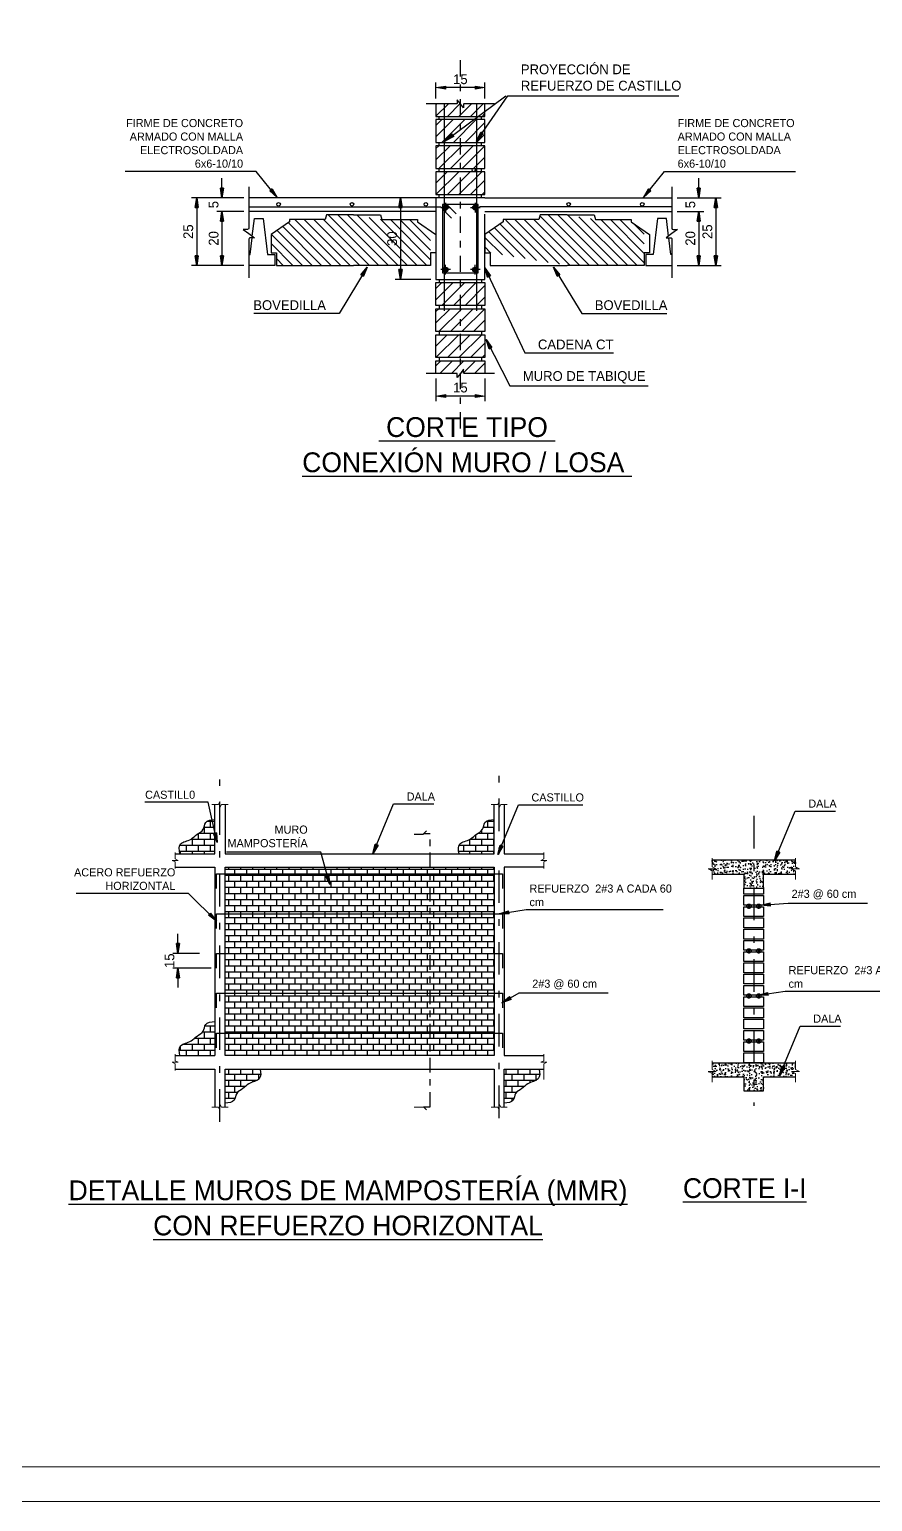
# Model space of a CAD drawing. Header units: millimetres. Extents: x -25 to 297, y -2 to 43.
# Drawn here: x 257.06 to 269.99, y -2.04 to 20.54 of the extents above; entities that cross this region are included whole.
import ezdxf
from ezdxf.enums import TextEntityAlignment as Align

# ---------------------------------------------------------------- set-up
doc = ezdxf.new("R2010")
doc.units = ezdxf.units.MM
for name, pattern in [('CENTER', [50.8, 31.75, -6.35, 6.35, -6.35]), ('DASHDOT', [1, 0.5, -0.25, 0, -0.25]), ('HIDDEN', [9.525, 6.35, -3.175]), ('TRABE', [1.125, 0.75, -0.125, 0.125, -0.125])]:
    doc.linetypes.add(name, pattern=pattern)
for name, color, linetype in [('1', 2, 'CENTER'), ('4', 3, 'HIDDEN'), ('6', 7, 'Continuous'), ('C', 11, 'Continuous'), ('CAJONES', 15, 'Continuous'), ('CTE', 242, 'Continuous'), ('EJES', 250, 'DASHDOT'), ('hatch', 250, 'Continuous'), ('MC', 250, 'Continuous'), ('TITULO', 242, 'Continuous'), ('TZ', 15, 'Continuous')]:
    doc.layers.add(name, color=color, linetype=linetype)
doc.layers.add('8', color=8, linetype='Continuous', lineweight=9)
doc.styles.add('LEROY', font='stylu.ttf')
doc.dimstyles.new('LEROY_CONC', dxfattribs={"dimtxt": 0.15, "dimasz": 0.15, "dimexe": 0.08, "dimexo": 0.08, "dimgap": 0.05, "dimtad": 1, "dimdec": 0, "dimlfac": 20, "dimzin": 0, "dimdsep": 46, "dimtxsty": 'LEROY', "dimblk1": 'FLECHA', "dimblk2": 'FLECHA', "dimsah": 1, "dimcen": 0.2, "dimclrd": 256, "dimclre": 256, "dimclrt": 5, "dimadec": 0, "dimazin": 0, "dimtfac": 0.5, "dimtdec": 0, "dimtix": 1, "dimtofl": 0, "dimtmove": 0, "dimatfit": 3, "dimldrblk": 'FLECHA', "dimfxl": 1, "dimtolj": 1, "dimtzin": 0, "dimarcsym": 0})
pattern_1 = [(135, (512.78623, -54.29057), (0.07336233, 0.07336233), [])]
pattern_2 = [(0, (188.92643, 30.22137), (0, 0.092456), []), (90, (188.92643, 30.22137), (-0.092456, 0.092456), [0.092456, -0.092456])]

# ---------------------------------------------------------------- blocks, each defined once
blk = doc.blocks.new('Var_1')
at = {"layer": 'TZ'}
h = blk.add_hatch(dxfattribs=at)
h.set_pattern_fill('ANSI31', color=250, scale=0.01, style=0)
h.set_pattern_definition([(45, (-118.599832, -46.150385), (-0.02245064, 0.02245064), [])])
edge = h.paths.add_edge_path()
edge.add_arc((0, 0), 0.125, 0, 360)
at = {"layer": 'TZ', "color": 250}
for p, q in [((-0.25, 0), (0.25, 0)), ((0, 0.25), (0, -0.25))]:
    blk.add_line(p, q, dxfattribs=at)
at = {"layer": 'TZ', "color": 5}
blk.add_circle((0, 0), 0.125, dxfattribs=at)
blk = doc.blocks.new('FLECHA')
at = {"linetype": 'Continuous'}
blk.add_hatch(color=5, dxfattribs=at).paths.add_polyline_path([(0, 0), (-1, 0.16), (-1, -0.16)])
at = {"color": 5, "linetype": 'Continuous'}
blk.add_line((-1, 0.16), (-1, -0.16), dxfattribs=at)
blk.add_lwpolyline([(-1, 0.16), (0, 0), (-1, -0.16)], dxfattribs=at)
blk = doc.blocks.new('*D342')
at = {"layer": 'C', "lineweight": -2, "transparency": 16777216}
for p, q in [((263.296, 19.482), (263.296, 19.73)), ((263.896, 19.65), (263.446, 19.65)), ((264.046, 19.482), (264.046, 19.73))]:
    blk.add_line(p, q, dxfattribs=at)
at = {"layer": 'Defpoints', "color": 0, "transparency": 16777216}
for p in [(263.296, 19.65), (263.296, 19.402), (264.046, 19.402)]:
    blk.add_point(p, dxfattribs=at)
at = {"layer": 'C', "lineweight": -2, "transparency": 16777216, "xscale": 0.15, "yscale": 0.15, "zscale": 0.15, "rotation": 180}
blk.add_blockref('FLECHA', (263.296, 19.65), dxfattribs=at)
at = {"layer": 'C', "lineweight": -2, "transparency": 16777216, "xscale": 0.15, "yscale": 0.15, "zscale": 0.15}
blk.add_blockref('FLECHA', (264.046, 19.65), dxfattribs=at)
at = {"layer": 'C', "color": 5, "transparency": 16777216, "insert": (263.671, 19.778), "char_height": 0.15, "attachment_point": 5, "style": 'LEROY'}
blk.add_mtext('\\A1;15', dxfattribs=at)
blk = doc.blocks.new('*D343')
at = {"layer": 'C', "lineweight": -2, "transparency": 16777216}
for p, q in [((263.296, 15.188), (263.296, 14.84)), ((264.046, 15.188), (264.046, 14.84)), ((263.896, 14.92), (263.446, 14.92))]:
    blk.add_line(p, q, dxfattribs=at)
at = {"layer": 'Defpoints', "color": 0, "transparency": 16777216}
for p in [(263.296, 15.268), (264.046, 15.268), (263.296, 14.92)]:
    blk.add_point(p, dxfattribs=at)
at = {"layer": 'C', "lineweight": -2, "transparency": 16777216, "xscale": 0.15, "yscale": 0.15, "zscale": 0.15, "rotation": 180}
blk.add_blockref('FLECHA', (263.296, 14.92), dxfattribs=at)
at = {"layer": 'C', "lineweight": -2, "transparency": 16777216, "xscale": 0.15, "yscale": 0.15, "zscale": 0.15}
blk.add_blockref('FLECHA', (264.046, 14.92), dxfattribs=at)
at = {"layer": 'C', "color": 5, "transparency": 16777216, "insert": (263.671, 15.049), "char_height": 0.15, "attachment_point": 5, "style": 'LEROY'}
blk.add_mtext('\\A1;15', dxfattribs=at)
blk = doc.blocks.new('*D344')
at = {"layer": 'C', "lineweight": -2, "transparency": 16777216}
for p, q in [((259.934, 17.96), (259.546, 17.96)), ((259.626, 17.81), (259.626, 17.073)), ((259.934, 16.923), (259.546, 16.923))]:
    blk.add_line(p, q, dxfattribs=at)
at = {"layer": 'Defpoints', "color": 0, "transparency": 16777216}
for p in [(260.014, 17.96), (259.626, 16.923), (260.014, 16.923)]:
    blk.add_point(p, dxfattribs=at)
at = {"layer": 'C', "lineweight": -2, "transparency": 16777216, "xscale": 0.15, "yscale": 0.15, "zscale": 0.15}
for p, rotation in [((259.626, 17.96), 90), ((259.626, 16.923), 270)]:
    blk.add_blockref('FLECHA', p, dxfattribs=dict(at, rotation=rotation))
at = {"layer": 'C', "color": 5, "transparency": 16777216, "insert": (259.498, 17.441), "char_height": 0.15, "attachment_point": 5, "rotation": 90, "style": 'LEROY'}
blk.add_mtext('\\A1;25', dxfattribs=at)
blk = doc.blocks.new('*D345')
at = {"layer": 'C', "lineweight": -2, "transparency": 16777216}
for p, q in [((260.014, 18.11), (260.014, 18.26)), ((260.347, 17.96), (259.934, 17.96)), ((260.347, 17.753), (259.934, 17.753)), ((260.014, 17.603), (260.014, 17.453))]:
    blk.add_line(p, q, dxfattribs=at)
at = {"layer": 'Defpoints', "color": 0, "transparency": 16777216}
for p in [(260.427, 17.96), (260.014, 17.753), (260.427, 17.753)]:
    blk.add_point(p, dxfattribs=at)
at = {"layer": 'C', "lineweight": -2, "transparency": 16777216, "xscale": 0.15, "yscale": 0.15, "zscale": 0.15}
for p, rotation in [((260.014, 17.96), 270), ((260.014, 17.753), 90)]:
    blk.add_blockref('FLECHA', p, dxfattribs=dict(at, rotation=rotation))
at = {"layer": 'C', "color": 5, "transparency": 16777216, "insert": (259.886, 17.856), "char_height": 0.15, "attachment_point": 5, "rotation": 90, "style": 'LEROY'}
blk.add_mtext('\\A1;5', dxfattribs=at)
blk = doc.blocks.new('*D346')
at = {"layer": 'C', "lineweight": -2, "transparency": 16777216}
for p, q in [((260.347, 17.753), (259.934, 17.753)), ((260.014, 17.603), (260.014, 17.073)), ((260.347, 16.923), (259.934, 16.923))]:
    blk.add_line(p, q, dxfattribs=at)
at = {"layer": 'Defpoints', "color": 0, "transparency": 16777216}
for p in [(260.427, 17.753), (260.014, 16.923), (260.427, 16.923)]:
    blk.add_point(p, dxfattribs=at)
at = {"layer": 'C', "lineweight": -2, "transparency": 16777216, "xscale": 0.15, "yscale": 0.15, "zscale": 0.15}
for p, rotation in [((260.014, 17.753), 90), ((260.014, 16.923), 270)]:
    blk.add_blockref('FLECHA', p, dxfattribs=dict(at, rotation=rotation))
at = {"layer": 'C', "color": 5, "transparency": 16777216, "insert": (259.887, 17.338), "char_height": 0.15, "attachment_point": 5, "rotation": 90, "style": 'LEROY'}
blk.add_mtext('\\A1;20', dxfattribs=at)
blk = doc.blocks.new('*D347')
at = {"layer": 'C', "lineweight": -2, "transparency": 16777216}
for p, q in [((267.407, 17.96), (267.669, 17.96)), ((267.589, 17.81), (267.589, 17.073)), ((267.407, 16.923), (267.669, 16.923))]:
    blk.add_line(p, q, dxfattribs=at)
at = {"layer": 'Defpoints', "color": 0, "transparency": 16777216}
for p in [(267.327, 17.96), (267.327, 16.923), (267.589, 16.923)]:
    blk.add_point(p, dxfattribs=at)
at = {"layer": 'C', "lineweight": -2, "transparency": 16777216, "xscale": 0.15, "yscale": 0.15, "zscale": 0.15}
for p, rotation in [((267.589, 17.96), 90), ((267.589, 16.923), 270)]:
    blk.add_blockref('FLECHA', p, dxfattribs=dict(at, rotation=rotation))
at = {"layer": 'C', "color": 5, "transparency": 16777216, "insert": (267.46, 17.441), "char_height": 0.15, "attachment_point": 5, "rotation": 90, "style": 'LEROY'}
blk.add_mtext('\\A1;25', dxfattribs=at)
blk = doc.blocks.new('*D348')
at = {"layer": 'C', "lineweight": -2, "transparency": 16777216}
for p, q in [((267.327, 18.11), (267.327, 18.26)), ((266.994, 17.96), (267.407, 17.96)), ((266.994, 17.753), (267.407, 17.753)), ((267.327, 17.603), (267.327, 17.453))]:
    blk.add_line(p, q, dxfattribs=at)
at = {"layer": 'Defpoints', "color": 0, "transparency": 16777216}
for p in [(266.914, 17.96), (266.914, 17.753), (267.327, 17.753)]:
    blk.add_point(p, dxfattribs=at)
at = {"layer": 'C', "lineweight": -2, "transparency": 16777216, "xscale": 0.15, "yscale": 0.15, "zscale": 0.15}
for p, rotation in [((267.327, 17.96), 270), ((267.327, 17.753), 90)]:
    blk.add_blockref('FLECHA', p, dxfattribs=dict(at, rotation=rotation))
at = {"layer": 'C', "color": 5, "transparency": 16777216, "insert": (267.199, 17.856), "char_height": 0.15, "attachment_point": 5, "rotation": 90, "style": 'LEROY'}
blk.add_mtext('\\A1;5', dxfattribs=at)
blk = doc.blocks.new('*D349')
at = {"layer": 'C', "lineweight": -2, "transparency": 16777216}
for p, q in [((266.994, 17.753), (267.407, 17.753)), ((267.327, 17.603), (267.327, 17.073)), ((266.994, 16.923), (267.407, 16.923))]:
    blk.add_line(p, q, dxfattribs=at)
at = {"layer": 'Defpoints', "color": 0, "transparency": 16777216}
for p in [(266.914, 17.753), (266.914, 16.923), (267.327, 16.923)]:
    blk.add_point(p, dxfattribs=at)
at = {"layer": 'C', "lineweight": -2, "transparency": 16777216, "xscale": 0.15, "yscale": 0.15, "zscale": 0.15}
for p, rotation in [((267.327, 17.753), 90), ((267.327, 16.923), 270)]:
    blk.add_blockref('FLECHA', p, dxfattribs=dict(at, rotation=rotation))
at = {"layer": 'C', "color": 5, "transparency": 16777216, "insert": (267.199, 17.338), "char_height": 0.15, "attachment_point": 5, "rotation": 90, "style": 'LEROY'}
blk.add_mtext('\\A1;20', dxfattribs=at)
blk = doc.blocks.new('*D350')
at = {"layer": 'C', "lineweight": -2, "transparency": 16777216}
for p, q in [((263.086, 17.96), (262.673, 17.96)), ((262.753, 17.81), (262.753, 16.86)), ((263.216, 16.71), (262.673, 16.71))]:
    blk.add_line(p, q, dxfattribs=at)
at = {"layer": 'Defpoints', "color": 0, "transparency": 16777216}
for p in [(263.166, 17.96), (262.753, 16.71), (263.296, 16.71)]:
    blk.add_point(p, dxfattribs=at)
at = {"layer": 'C', "lineweight": -2, "transparency": 16777216, "xscale": 0.15, "yscale": 0.15, "zscale": 0.15}
for p, rotation in [((262.753, 17.96), 90), ((262.753, 16.71), 270)]:
    blk.add_blockref('FLECHA', p, dxfattribs=dict(at, rotation=rotation))
at = {"layer": 'C', "color": 5, "transparency": 16777216, "insert": (262.625, 17.335), "char_height": 0.15, "attachment_point": 5, "rotation": 90, "style": 'LEROY'}
blk.add_mtext('\\A1;30', dxfattribs=at)
blk = doc.blocks.new('*D3241')
at = {"layer": 'C', "lineweight": -2, "transparency": 16777216}
for p, q in [((259.338, 6.521), (259.338, 6.671)), ((259.67, 6.371), (259.258, 6.371)), ((259.85, 6.146), (259.258, 6.146)), ((259.338, 5.996), (259.338, 5.846))]:
    blk.add_line(p, q, dxfattribs=at)
at = {"layer": 'Defpoints', "color": 0, "transparency": 16777216}
for p in [(259.75, 6.371), (259.338, 6.146), (259.93, 6.146)]:
    blk.add_point(p, dxfattribs=at)
at = {"layer": 'C', "lineweight": -2, "transparency": 16777216, "xscale": 0.15, "yscale": 0.15, "zscale": 0.15}
for p, rotation in [((259.338, 6.371), 270), ((259.338, 6.146), 90)]:
    blk.add_blockref('FLECHA', p, dxfattribs=dict(at, rotation=rotation))
at = {"layer": 'C', "color": 5, "transparency": 16777216, "insert": (259.209, 6.259), "char_height": 0.15, "attachment_point": 5, "rotation": 90, "style": 'LEROY'}
blk.add_mtext('\\A1;15', dxfattribs=at)

msp = doc.modelspace()

# ---------------------------------------------------------------- hatches: boundary and pattern name
at = {"layer": '4'}
h = msp.add_hatch(color=256, dxfattribs=at)
edge = h.paths.add_edge_path()
edge.add_arc((268.097, 7.095), 0.00798, 0, 360)
h = msp.add_hatch(color=256, dxfattribs=at)
edge = h.paths.add_edge_path()
edge.add_arc((268.247, 7.095), 0.00798, 0, 360)
h = msp.add_hatch(color=256, dxfattribs=at)
edge = h.paths.add_edge_path()
edge.add_arc((268.097, 6.41), 0.00798, 0, 360)
h = msp.add_hatch(color=256, dxfattribs=at)
edge = h.paths.add_edge_path()
edge.add_arc((268.247, 6.41), 0.00798, 0, 360)
h = msp.add_hatch(color=256, dxfattribs=at)
edge = h.paths.add_edge_path()
edge.add_arc((268.097, 5.719), 0.00798, 0, 360)
h = msp.add_hatch(color=256, dxfattribs=at)
edge = h.paths.add_edge_path()
edge.add_arc((268.247, 5.719), 0.00798, 0, 360)
h = msp.add_hatch(color=256, dxfattribs=at)
edge = h.paths.add_edge_path()
edge.add_arc((268.097, 5.027), 0.00798, 0, 360)
h = msp.add_hatch(color=256, dxfattribs=at)
edge = h.paths.add_edge_path()
edge.add_arc((268.247, 5.027), 0.00798, 0, 360)
at = {"layer": 'CAJONES'}
h = msp.add_hatch(dxfattribs=at)
h.set_pattern_fill('AR-B816', color=256, scale=0.000455)
h.set_pattern_definition(pattern_2)
edge = h.paths.add_edge_path()
edge.add_line((259.906, 7.9), (259.906, 8.424))
edge.add_spline(control_points=[(259.906, 8.424), (259.905, 8.424), (259.85, 8.419), (259.746, 8.411), (259.744, 8.256), (259.625, 8.206), (259.538, 8.1), (259.346, 8.079), (259.355, 7.961), (259.368, 7.9)], knot_values=[0.093272, 0.093272, 0.093272, 0.093272, 0.095096, 0.382079, 0.594454, 0.826865, 1.059275, 1.400279, 1.706164, 1.706164, 1.706164, 1.706164], degree=3, periodic=0)
edge.add_line((259.368, 7.9), (259.906, 7.9))
h = msp.add_hatch(dxfattribs=at)
h.set_pattern_fill('AR-B816', color=256, scale=0.000455)
h.set_pattern_definition(pattern_2)
edge = h.paths.add_edge_path()
edge.add_line((264.189, 7.9), (264.189, 8.424))
edge.add_spline(control_points=[(264.189, 8.424), (264.189, 8.424), (264.133, 8.419), (264.029, 8.411), (264.027, 8.256), (263.908, 8.206), (263.821, 8.1), (263.629, 8.079), (263.638, 7.961), (263.651, 7.9)], knot_values=[0.093272, 0.093272, 0.093272, 0.093272, 0.095096, 0.382079, 0.594454, 0.826865, 1.059275, 1.400279, 1.706164, 1.706164, 1.706164, 1.706164], degree=3, periodic=0)
edge.add_line((263.651, 7.9), (264.189, 7.9))
h = msp.add_hatch(dxfattribs=at)
h.set_pattern_fill('AR-B816', color=256, scale=0.000455)
h.set_pattern_definition(pattern_2)
h.paths.add_polyline_path([(260.061, 7.694), (264.189, 7.694), (264.189, 4.804), (260.061, 4.804)])
h = msp.add_hatch(dxfattribs=at)
h.set_pattern_fill('AR-CONC', color=256, scale=0.000716709, style=0)
h.set_pattern_definition([(50, (-182.92258, 70.24221), (0.13057345, -0.01142369), [0.013653313, -0.150186438]), (355, (-182.92258, 70.24221), (-0.02525886, 0.136932077), [0.01092265, -0.12014915]), (100.451, (-182.9117, 70.24126), (0.10531506, 0.125507762), [0.011603524, -0.127638763]), (46.1842, (-182.92258, 70.27862), (0.194284875, -0.03013213), [0.02047997, -0.22527966]), (96.6356, (-182.9064, 70.27611), (0.17014983, 0.1773322), [0.01740529, -0.19145814]), (351.184, (-182.92258, 70.27862), (0.17015009, 0.17733189), [0.016383975, -0.180223726]), (21, (-182.90438, 70.26952), (0.108663797, -0.07329465), [0.013653313, -0.150186438]), (326, (-182.90438, 70.26952), (0.04429409, 0.13200923), [0.01092265, -0.12014915]), (71.4514, (-182.89532, 70.26341), (0.152957588, 0.058714876), [0.011603524, -0.127638763]), (37.5, (-182.922583, 70.242213), (0.0022136307, 0.0606013844), [0, -0.118692797, 0, -0.121969592, 0, -0.120604261]), (7.5, (-182.922583, 70.24221), (0.047890275, 0.071800352), [0, -0.069540872, 0, -0.115962135, 0, -0.045966152]), (327.5, (-182.96318, 70.242213), (0.097179043, -0.004105844), [0, -0.045511042, 0, -0.14199445, 0, -0.188415713]), (317.5, (-182.98138, 70.24221), (0.106165565, 0.018223403), [0, -0.059164354, 0, -0.094298879, 0, -0.133802463])])
h.paths.add_polyline_path([(268.812, 7.639), (268.751, 7.67), (268.872, 7.67), (268.812, 7.7), (268.812, 7.804), (267.532, 7.804), (267.532, 7.7), (267.593, 7.67), (267.472, 7.67), (267.532, 7.639), (267.532, 7.589), (268.021, 7.589), (268.021, 7.374), (268.322, 7.374), (268.322, 7.589), (268.812, 7.589)])
h = msp.add_hatch(dxfattribs=at)
h.set_pattern_fill('AR-B816', color=256, scale=0.000455)
h.set_pattern_definition(pattern_2)
edge = h.paths.add_edge_path()
edge.add_line((259.906, 4.804), (259.906, 5.328))
edge.add_spline(control_points=[(259.906, 5.328), (259.905, 5.328), (259.85, 5.323), (259.746, 5.315), (259.744, 5.16), (259.625, 5.11), (259.538, 5.004), (259.346, 4.983), (259.355, 4.865), (259.368, 4.804)], knot_values=[0.093272, 0.093272, 0.093272, 0.093272, 0.095096, 0.382079, 0.594454, 0.826865, 1.059275, 1.400279, 1.706164, 1.706164, 1.706164, 1.706164], degree=3, periodic=0)
edge.add_line((259.368, 4.804), (259.906, 4.804))
h = msp.add_hatch(dxfattribs=at)
h.set_pattern_fill('AR-B816', color=256, scale=0.000455)
h.set_pattern_definition(pattern_2)
edge = h.paths.add_edge_path()
edge.add_line((260.061, 4.596), (260.061, 4.073))
edge.add_spline(control_points=[(260.061, 4.073), (260.061, 4.073), (260.117, 4.078), (260.221, 4.086), (260.222, 4.241), (260.341, 4.291), (260.428, 4.397), (260.62, 4.418), (260.611, 4.536), (260.599, 4.596)], knot_values=[0.093272, 0.093272, 0.093272, 0.093272, 0.095096, 0.382079, 0.594454, 0.826865, 1.059275, 1.400279, 1.706164, 1.706164, 1.706164, 1.706164], degree=3, periodic=0)
edge.add_line((260.599, 4.596), (260.061, 4.596))
h = msp.add_hatch(dxfattribs=at)
h.set_pattern_fill('AR-B816', color=256, scale=0.000455)
h.set_pattern_definition(pattern_2)
edge = h.paths.add_edge_path()
edge.add_line((264.34, 4.596), (264.34, 4.073))
edge.add_spline(control_points=[(264.34, 4.073), (264.34, 4.073), (264.396, 4.078), (264.499, 4.086), (264.501, 4.241), (264.62, 4.291), (264.707, 4.397), (264.899, 4.418), (264.89, 4.536), (264.878, 4.596)], knot_values=[0.093272, 0.093272, 0.093272, 0.093272, 0.095096, 0.382079, 0.594454, 0.826865, 1.059275, 1.400279, 1.706164, 1.706164, 1.706164, 1.706164], degree=3, periodic=0)
edge.add_line((264.878, 4.596), (264.34, 4.596))
h = msp.add_hatch(dxfattribs=at)
h.set_pattern_fill('AR-CONC', color=256, scale=0.000716709, style=0)
h.set_pattern_definition([(50, (-182.92258, 70.29376), (0.13057345, -0.01142369), [0.013653313, -0.150186438]), (355, (-182.92258, 70.29376), (-0.02525886, 0.136932077), [0.01092265, -0.12014915]), (100.451, (-182.9117, 70.29281), (0.10531506, 0.125507762), [0.011603524, -0.127638763]), (46.1842, (-182.92258, 70.33017), (0.194284875, -0.03013213), [0.02047997, -0.22527966]), (96.6356, (-182.9064, 70.32766), (0.17014983, 0.1773322), [0.01740529, -0.19145814]), (351.184, (-182.92258, 70.33017), (0.17015009, 0.17733189), [0.016383975, -0.180223726]), (21, (-182.90438, 70.32107), (0.108663797, -0.07329465), [0.013653313, -0.150186438]), (326, (-182.90438, 70.32107), (0.04429409, 0.13200923), [0.01092265, -0.12014915]), (71.4514, (-182.89532, 70.31496), (0.152957588, 0.058714876), [0.011603524, -0.127638763]), (37.5, (-182.922583, 70.29376), (0.0022136307, 0.0606013844), [0, -0.118692797, 0, -0.121969592, 0, -0.120604261]), (7.5, (-182.922583, 70.29376), (0.047890275, 0.071800352), [0, -0.069540872, 0, -0.115962135, 0, -0.045966152]), (327.5, (-182.96318, 70.29376), (0.097179043, -0.004105844), [0, -0.045511042, 0, -0.14199445, 0, -0.188415713]), (317.5, (-182.98138, 70.29376), (0.106165565, 0.018223403), [0, -0.059164354, 0, -0.094298879, 0, -0.133802463])])
h.paths.add_polyline_path([(268.812, 4.53), (268.751, 4.561), (268.872, 4.561), (268.812, 4.591), (268.812, 4.695), (267.532, 4.695), (267.532, 4.591), (267.593, 4.561), (267.472, 4.561), (267.532, 4.53), (267.532, 4.48), (268.021, 4.48), (268.021, 4.265), (268.322, 4.265), (268.322, 4.48), (268.812, 4.48)])
at = {"layer": 'hatch'}
h = msp.add_hatch(dxfattribs=at)
h.set_pattern_fill('ANSI31', color=256, style=0)
h.set_pattern_definition([(45, (263.2956, 19.20984), (-0.088388, 0.088388), [])])
h.paths.add_polyline_path([(264.046, 19.402), (263.917, 19.402), (263.917, 19.21), (264.046, 19.21)])
h.paths.add_polyline_path([(263.917, 19.402), (263.731, 19.402, 0.414214), (263.717, 19.387), (263.717, 19.34), (263.671, 19.402), (263.671, 19.21), (263.917, 19.21)])
h.paths.add_polyline_path([(263.671, 19.402), (263.624, 19.464), (263.624, 19.416, -0.414214), (263.61, 19.402), (263.424, 19.402), (263.424, 19.21), (263.671, 19.21)])
h.paths.add_polyline_path([(263.424, 19.402), (263.296, 19.402), (263.296, 19.21), (263.424, 19.21)])
h = msp.add_hatch(dxfattribs=at)
h.set_pattern_fill('ANSI31', color=256, style=0)
h.set_pattern_definition([(45, (263.2956, 18.00984), (-0.088388, 0.088388), [])])
h.paths.add_polyline_path([(263.296, 18.41), (264.046, 18.41), (264.046, 18.76), (263.296, 18.76)])
h.paths.add_polyline_path([(263.296, 18.01), (264.046, 18.01), (264.046, 18.36), (263.296, 18.36)])
h.paths.add_polyline_path([(263.296, 18.81), (264.046, 18.81), (264.046, 19.16), (263.296, 19.16)])
h = msp.add_hatch(dxfattribs=at)
h.set_pattern_fill('ANSI31', color=256, scale=0.83, style=0)
h.set_pattern_definition(pattern_1)
h.paths.add_polyline_path([(262.031, 16.923), (263.214, 16.923), (263.214, 17.453), (262.959, 17.628), (262.467, 17.628), (262.031, 17.701), (261.616, 17.701), (261.596, 17.628), (261.104, 17.628), (260.767, 17.397), (260.767, 17.114), (260.849, 17.114), (260.849, 16.923)])
h = msp.add_hatch(dxfattribs=at)
h.set_pattern_fill('ANSI31', color=256, scale=0.83, style=0)
h.set_pattern_definition(pattern_1)
h.paths.add_polyline_path([(266.492, 16.923), (266.492, 17.453), (266.237, 17.628), (265.745, 17.628), (265.31, 17.701), (264.895, 17.701), (264.874, 17.628), (264.383, 17.628), (264.046, 17.397), (264.046, 17.114), (264.128, 17.114), (265.31, 16.923)])
h = msp.add_hatch(dxfattribs=at)
h.set_pattern_fill('ANSI31', color=256, style=0)
h.set_pattern_definition([(45, (263.2956, 15.51021), (-0.088388, 0.088388), [])])
h.paths.add_polyline_path([(263.296, 16.26), (264.046, 16.26), (264.046, 15.91), (263.296, 15.91)])
h.paths.add_polyline_path([(263.296, 15.86), (264.046, 15.86), (264.046, 15.51), (263.296, 15.51)])
h.paths.add_polyline_path([(263.296, 16.66), (264.046, 16.66), (264.046, 16.31), (263.296, 16.31)])
h = msp.add_hatch(dxfattribs=at)
h.set_pattern_fill('ANSI31', color=256, style=0)
h.set_pattern_definition([(45, (263.2956, 15.20636), (-0.088388, 0.088388), [])])
h.paths.add_polyline_path([(264.046, 15.46), (263.917, 15.46), (263.917, 15.268), (264.046, 15.268)])
h.paths.add_polyline_path([(263.917, 15.46), (263.671, 15.46), (263.671, 15.268), (263.717, 15.331), (263.717, 15.283, 0.414214), (263.731, 15.268), (263.917, 15.268)])
h.paths.add_polyline_path([(263.671, 15.46), (263.424, 15.46), (263.424, 15.268), (263.61, 15.268, -0.414214), (263.624, 15.254), (263.624, 15.206), (263.671, 15.268)])
h.paths.add_polyline_path([(263.424, 15.46), (263.296, 15.46), (263.296, 15.268), (263.424, 15.268)])

# ---------------------------------------------------------------- linework, layer by layer
at = {"layer": '1'}
for centre in [(268.097, 7.095), (268.247, 7.095), (268.097, 6.41), (268.247, 6.41), (268.097, 5.719), (268.247, 5.719), (268.097, 5.027), (268.247, 5.027)]:
    msp.add_circle(centre, 0.0332, dxfattribs=at)
at = {"layer": '4'}
for points in [[(259.93, 7.366), (259.93, 7.591), (264.317, 7.591), (264.317, 7.366)], [(259.93, 6.755), (259.93, 6.98), (264.317, 6.98), (264.317, 6.755)], [(259.93, 6.146), (259.93, 6.371), (264.317, 6.371), (264.317, 6.146)], [(259.93, 5.538), (259.93, 5.763), (264.317, 5.763), (264.317, 5.538)], [(259.93, 4.925), (259.93, 5.15), (264.317, 5.15), (264.317, 4.925)]]:
    msp.add_lwpolyline(points, dxfattribs=at)
for centre in [(268.097, 7.095), (268.247, 7.095), (268.097, 6.41), (268.247, 6.41), (268.097, 5.719), (268.247, 5.719), (268.097, 5.027), (268.247, 5.027)]:
    msp.add_circle(centre, 0.00798, dxfattribs=at)
at = {"layer": '6', "lineweight": 0}
for points in [[(233.253, 41.001), (297.273, 41.001), (297.273, -2.036), (233.253, -2.036)], [(233.785, 40.469), (296.741, 40.469), (296.741, -1.504), (233.785, -1.504)]]:
    msp.add_lwpolyline(points, close=True, dxfattribs=at)
at = {"layer": '8'}
msp.add_line((264.953, 4.598), (264.953, 4.435), dxfattribs=at)
for points in [[(259.858, 8.654), (259.96, 8.654), (259.983, 8.7), (259.983, 8.607), (260.006, 8.654), (260.107, 8.654)], [(264.142, 8.654), (264.243, 8.654), (264.266, 8.7), (264.266, 8.607), (264.29, 8.654), (264.39, 8.654)], [(259.297, 7.672), (259.297, 7.774), (259.25, 7.797), (259.343, 7.797), (259.297, 7.82), (259.297, 7.921)], [(264.953, 7.672), (264.953, 7.774), (264.999, 7.797), (264.907, 7.797), (264.953, 7.82), (264.953, 7.921)], [(267.532, 7.507), (267.532, 7.639), (267.472, 7.67), (267.593, 7.67), (267.532, 7.7), (267.532, 7.831)], [(268.812, 7.507), (268.812, 7.639), (268.751, 7.67), (268.872, 7.67), (268.812, 7.7), (268.812, 7.831)], [(259.297, 4.576), (259.297, 4.678), (259.25, 4.701), (259.343, 4.701), (259.297, 4.724), (259.297, 4.825)], [(264.953, 4.576), (264.953, 4.678), (264.999, 4.701), (264.907, 4.701), (264.953, 4.724), (264.953, 4.825)], [(267.532, 4.398), (267.532, 4.53), (267.472, 4.561), (267.593, 4.561), (267.532, 4.591), (267.532, 4.722)], [(268.812, 4.398), (268.812, 4.53), (268.751, 4.561), (268.872, 4.561), (268.812, 4.591), (268.812, 4.722)], [(259.858, 4.012), (259.96, 4.012), (259.983, 3.965), (259.983, 4.058), (260.006, 4.012), (260.107, 4.012)], [(264.142, 4.012), (264.243, 4.012), (264.266, 3.965), (264.266, 4.058), (264.29, 4.012), (264.39, 4.012)]]:
    msp.add_lwpolyline(points, dxfattribs=at)
at = {"layer": 'CAJONES'}
for p, q in [((267.532, 7.804), (268.812, 7.804)), ((259.297, 4.804), (259.906, 4.804)), ((264.344, 4.804), (264.953, 4.804)), ((267.532, 4.695), (268.812, 4.695))]:
    msp.add_line(p, q, dxfattribs=at)
for points in [[(259.297, 7.9), (259.906, 7.9), (259.906, 8.654)], [(260.061, 8.654), (260.061, 7.9), (264.189, 7.9), (264.189, 8.654)], [(264.344, 8.654), (264.344, 7.9), (264.953, 7.9)], [(259.297, 7.694), (259.906, 7.694), (259.906, 4.804)], [(264.953, 7.694), (264.344, 7.694), (264.344, 4.804)], [(267.532, 7.589), (268.021, 7.589), (268.021, 7.374), (268.322, 7.374), (268.322, 7.589), (268.812, 7.589)], [(259.297, 4.598), (259.906, 4.598), (259.906, 4.012)], [(260.061, 4.012), (260.061, 4.598), (264.189, 4.598), (264.189, 4.012)], [(264.344, 4.012), (264.344, 4.598), (264.953, 4.598)], [(267.532, 4.48), (268.021, 4.48), (268.021, 4.265), (268.322, 4.265), (268.322, 4.48), (268.812, 4.48)]]:
    msp.add_lwpolyline(points, dxfattribs=at)
for points in [[(260.061, 7.694), (264.189, 7.694), (264.189, 4.804), (260.061, 4.804)], [(268.021, 7.374), (268.322, 7.374), (268.322, 7.282), (268.021, 7.282)], [(268.021, 7.26), (268.322, 7.26), (268.322, 7.11), (268.021, 7.11)], [(268.021, 7.087), (268.322, 7.087), (268.322, 6.937), (268.021, 6.937)], [(268.021, 6.915), (268.322, 6.915), (268.322, 6.765), (268.021, 6.765)], [(268.021, 6.742), (268.322, 6.742), (268.322, 6.592), (268.021, 6.592)], [(268.021, 6.57), (268.322, 6.57), (268.322, 6.42), (268.021, 6.42)], [(268.021, 6.397), (268.322, 6.397), (268.322, 6.247), (268.021, 6.247)], [(268.021, 6.225), (268.322, 6.225), (268.322, 6.075), (268.021, 6.075)], [(268.021, 6.052), (268.322, 6.052), (268.322, 5.902), (268.021, 5.902)], [(268.021, 5.88), (268.322, 5.88), (268.322, 5.73), (268.021, 5.73)], [(268.021, 5.707), (268.322, 5.707), (268.322, 5.557), (268.021, 5.557)], [(268.021, 5.535), (268.322, 5.535), (268.322, 5.385), (268.021, 5.385)], [(268.021, 5.362), (268.322, 5.362), (268.322, 5.212), (268.021, 5.212)], [(268.021, 5.19), (268.322, 5.19), (268.322, 5.04), (268.021, 5.04)], [(268.021, 5.017), (268.322, 5.017), (268.322, 4.867), (268.021, 4.867)], [(268.021, 4.845), (268.322, 4.845), (268.322, 4.695), (268.021, 4.695)]]:
    msp.add_lwpolyline(points, close=True, dxfattribs=at)
for points in [[(259.368, 7.9), (259.355, 7.961), (259.346, 8.079), (259.538, 8.1), (259.625, 8.206), (259.744, 8.256), (259.746, 8.411), (259.85, 8.419), (259.905, 8.424), (259.906, 8.424)], [(263.651, 7.9), (263.638, 7.961), (263.629, 8.079), (263.821, 8.1), (263.908, 8.206), (264.027, 8.256), (264.029, 8.411), (264.133, 8.419), (264.189, 8.424), (264.189, 8.424)], [(259.368, 4.804), (259.355, 4.865), (259.346, 4.983), (259.538, 5.004), (259.625, 5.11), (259.744, 5.16), (259.746, 5.315), (259.85, 5.323), (259.905, 5.328), (259.906, 5.328)], [(260.599, 4.596), (260.611, 4.536), (260.62, 4.418), (260.428, 4.397), (260.341, 4.291), (260.222, 4.241), (260.221, 4.086), (260.117, 4.078), (260.061, 4.073), (260.061, 4.073)], [(264.878, 4.596), (264.89, 4.536), (264.899, 4.418), (264.707, 4.397), (264.62, 4.291), (264.501, 4.241), (264.499, 4.086), (264.396, 4.078), (264.34, 4.073), (264.34, 4.073)]]:
    msp.add_open_spline(points, degree=3, knots=[0.093272, 0.093272, 0.093272, 0.093272, 0.399157, 0.740161, 0.972572, 1.204982, 1.417357, 1.70434, 1.706164, 1.706164, 1.706164, 1.706164], dxfattribs=at)
at = {"layer": 'CTE', "linetype": 'TRABE', "ltscale": 0.3}
msp.add_lwpolyline([(263.153, 3.97), (263.105, 4.018), (263.205, 4.018), (263.205, 8.203), (263.105, 8.203), (263.153, 8.251)], dxfattribs=at)
at = {"layer": 'EJES', "ltscale": 0.5}
msp.add_line((263.671, 14.423), (263.671, 20.112), dxfattribs=at)
at = {"layer": 'EJES'}
for p, q in [((264.266, 3.845), (264.266, 9.275)), ((259.983, 3.79), (259.983, 9.22)), ((268.172, 8.482), (268.172, 4.034))]:
    msp.add_line(p, q, dxfattribs=at)
at = {"layer": 'MC'}
msp.add_circle((263.876, 18.385), 0.025, dxfattribs=at)
at = {"layer": 'TZ'}
for p, q in [((263.346, 19.16), (263.346, 19.21)), ((263.996, 19.16), (263.996, 19.21)), ((263.346, 18.76), (263.346, 18.81)), ((263.996, 18.76), (263.996, 18.81)), ((263.346, 18.36), (263.346, 18.41)), ((263.996, 18.36), (263.996, 18.41)), ((263.996, 18.36), (263.996, 18.41)), ((263.346, 17.96), (263.346, 18.01)), ((263.996, 17.96), (263.996, 18.01)), ((263.346, 16.71), (263.346, 16.66)), ((263.996, 16.71), (263.996, 16.66)), ((263.346, 16.31), (263.346, 16.26)), ((263.996, 16.31), (263.996, 16.26)), ((263.346, 15.91), (263.346, 15.86)), ((263.996, 15.91), (263.996, 15.86)), ((263.346, 15.51), (263.346, 15.46)), ((263.996, 15.51), (263.996, 15.46))]:
    msp.add_line(p, q, dxfattribs=at)
at = {"layer": 'TZ', "color": 15}
for p, q in [((263.296, 17.96), (260.427, 17.96)), ((264.046, 17.96), (266.914, 17.96)), ((263.296, 17.753), (260.427, 17.753)), ((264.046, 17.753), (266.914, 17.753)), ((264.046, 16.71), (264.046, 17.71))]:
    msp.add_line(p, q, dxfattribs=at)
at = {"layer": 'TZ', "color": 3}
for p, q in [((263.607, 17.717), (263.464, 17.86)), ((260.427, 17.824), (263.267, 17.824)), ((262.357, 17.824), (263.378, 17.824)), ((263.536, 17.647), (263.395, 17.788)), ((264.984, 17.824), (263.963, 17.824)), ((266.914, 17.824), (264.074, 17.824))]:
    msp.add_line(p, q, dxfattribs=at)
at = {"layer": 'TZ', "linetype": 'Continuous'}
for points in [[(264.196, 19.402), (263.731, 19.402, 0.414214), (263.717, 19.387), (263.717, 19.34), (263.671, 19.402), (263.624, 19.464), (263.624, 19.416, -0.414214), (263.61, 19.402), (263.146, 19.402)], [(260.427, 18.13), (260.427, 17.496, -0.414214), (260.407, 17.476), (260.341, 17.476), (260.427, 17.412), (260.513, 17.347), (260.447, 17.347, 0.414214), (260.427, 17.328), (260.427, 16.731)], [(266.914, 18.13), (266.914, 17.496, 0.414214), (266.934, 17.476), (267, 17.476), (266.914, 17.412), (266.828, 17.347), (266.895, 17.347, -0.414214), (266.914, 17.328), (266.914, 16.731)], [(264.196, 15.268), (263.731, 15.268, -0.414214), (263.717, 15.283), (263.717, 15.331), (263.671, 15.268), (263.624, 15.206), (263.624, 15.254, 0.414214), (263.61, 15.268), (263.146, 15.268)]]:
    msp.add_lwpolyline(points, format="xyb", dxfattribs=at)
at = {"layer": 'TZ'}
for points in [[(263.296, 19.402), (263.296, 19.21), (264.046, 19.21), (264.046, 19.402)], [(264.046, 17.96), (263.296, 17.96), (263.296, 16.71), (264.046, 16.71)], [(262.031, 17.701), (261.616, 17.701), (261.596, 17.628), (261.049, 17.628), (261.049, 17.59), (260.767, 17.397), (260.767, 17.114), (260.849, 17.114), (260.849, 16.923), (262.031, 16.923)], [(262.031, 17.701), (262.446, 17.701), (262.467, 17.628), (263.014, 17.628), (263.014, 17.59), (263.296, 17.397), (263.296, 17.114), (263.214, 17.114), (263.214, 16.923), (262.031, 16.923)], [(265.31, 17.701), (264.895, 17.701), (264.874, 17.628), (264.327, 17.628), (264.327, 17.59), (264.046, 17.397), (264.046, 17.114), (264.128, 17.114), (264.128, 16.923), (265.31, 16.923)], [(265.31, 17.701), (265.725, 17.701), (265.745, 17.628), (266.292, 17.628), (266.292, 17.59), (266.574, 17.397), (266.574, 17.114), (266.492, 17.114), (266.492, 16.923), (265.31, 16.923)], [(263.296, 15.268), (263.296, 15.46), (264.046, 15.46), (264.046, 15.268)]]:
    msp.add_lwpolyline(points, dxfattribs=at)
at = {"layer": 'TZ', "color": 3, "linetype": 'HIDDEN', "ltscale": 0.5}
for points in [[(263.424, 19.402), (263.424, 15.268)], [(263.917, 19.402), (263.917, 15.268)]]:
    msp.add_lwpolyline(points, dxfattribs=at)
at = {"layer": 'TZ'}
for points in [[(263.296, 18.81), (264.046, 18.81), (264.046, 19.16), (263.296, 19.16)], [(263.296, 18.41), (264.046, 18.41), (264.046, 18.76), (263.296, 18.76)], [(263.296, 18.01), (264.046, 18.01), (264.046, 18.36), (263.296, 18.36)], [(263.296, 16.66), (264.046, 16.66), (264.046, 16.31), (263.296, 16.31)], [(263.296, 16.26), (264.046, 16.26), (264.046, 15.91), (263.296, 15.91)], [(263.296, 15.86), (264.046, 15.86), (264.046, 15.51), (263.296, 15.51)]]:
    msp.add_lwpolyline(points, close=True, dxfattribs=at)
at = {"layer": 'TZ', "color": 3}
msp.add_lwpolyline([(263.946, 17.86), (263.395, 17.86), (263.395, 16.81), (263.946, 16.81)], close=True, dxfattribs=at)
at = {"layer": 'TZ', "color": 15}
for points in [[(260.479, 17.373), (260.511, 17.643), (260.645, 17.643), (260.714, 17.089), (260.824, 17.089), (260.824, 16.923), (260.427, 16.923)], [(266.863, 17.373), (266.83, 17.643), (266.696, 17.643), (266.627, 17.089), (266.517, 17.089), (266.517, 16.923), (266.914, 16.923)], [(260.427, 17.089), (260.444, 17.089), (260.476, 17.347)], [(266.914, 17.089), (266.897, 17.089), (266.866, 17.347)]]:
    msp.add_lwpolyline(points, dxfattribs=at)
at = {"layer": 'TZ', "color": 5}
for centre in [(260.882, 17.861), (262.009, 17.861), (263.141, 17.861), (265.332, 17.861), (266.46, 17.861)]:
    msp.add_circle(centre, 0.0278, dxfattribs=at)

# ---------------------------------------------------------------- block references
at = {"layer": 'TZ', "xscale": 0.2975000000000136, "yscale": 0.2975000000000136, "zscale": 0.2975000000000136}
for p in [(263.443, 17.811), (263.898, 17.811)]:
    msp.add_blockref('Var_1', p, dxfattribs=at)
at = {"layer": 'TZ', "xscale": 0.2975000000000136, "yscale": 0.2975000000000136, "zscale": 0.2975000000000136, "rotation": 180}
for p in [(263.443, 16.859), (263.898, 16.859)]:
    msp.add_blockref('Var_1', p, dxfattribs=at)

# ---------------------------------------------------------------- texts
at = {"layer": 'C', "style": 'LEROY'}
for s, insert, char_height, width, attachment_point in [('{\\C5;PROYECCIÓN DE REFUERZO DE CASTILLO}', (264.598, 19.805), 0.15, 2.6345, 4), ('{\\C5;FIRME DE CONCRETO ARMADO CON MALLA ELECTROSOLDADA 6x6-10/10}', (260.338, 18.795), 0.1245, 2.18663, 6), ('{\\C5;FIRME DE CONCRETO ARMADO CON MALLA ELECTROSOLDADA 6x6-10/10}', (267.003, 18.795), 0.1245, 2.18663, 4), ('{\\C5;BOVEDILLA}', (261.609, 16.313), 0.15, 2.6345, 6), ('{\\C5;BOVEDILLA}', (265.732, 16.313), 0.15, 2.6345, 4), ('{\\C5;CADENA CT}', (264.86, 15.71), 0.15, 2.6345, 4), ('{\\C5;MURO DE TABIQUE}', (264.628, 15.207), 0.15, 2.6345, 4), ('{\\C5;CASTILL0}', (259.603, 8.804), 0.1245, 2.18663, 6), ('{\\C5;DALA}', (262.847, 8.777), 0.1245, 2.18663, 4), ('{\\C5;CASTILLO}', (264.761, 8.763), 0.1245, 2.18663, 4), ('{\\C5;DALA}', (269.007, 8.669), 0.1245, 2.18663, 4), ('{\\C5;MURO MAMPOSTERÍA}', (261.329, 8.165), 0.1245, 0.98671, 6), ('{\\C5;ACERO REFUERZO HORIZONTAL}', (259.299, 7.51), 0.1245, 2.18663, 6), ('{\\C5;REFUERZO  2#3 A CADA 60 cm}', (264.731, 7.261), 0.1245, 2.18663, 4), ('{\\C5;2#3 @ 60 cm}', (268.751, 7.273), 0.1245, 2.18663, 4), ('{\\C5;REFUERZO  2#3 A CADA 60 cm}', (268.705, 6.009), 0.1245, 2.18663, 4), ('{\\C5;2#3 @ 60 cm}', (264.773, 5.894), 0.1245, 2.18663, 4), ('{\\C5;DALA}', (269.083, 5.371), 0.1245, 2.18663, 4)]:
    msp.add_mtext(s, dxfattribs=dict(at, insert=insert, char_height=char_height, width=width, attachment_point=attachment_point))
at = {"layer": 'CTE', "linetype": 'TRABE', "ltscale": 0.3, "style": 'LEROY'}
for p in [(263.034, 8.198, 0), (263.034, 4.013, 0)]:
    msp.add_text('I', height=0.15, rotation=90, dxfattribs=at).set_placement(p, align=Align.MIDDLE)
at = {"layer": 'TITULO', "style": 'LEROY'}
for s, p in [('%%U CORTE TIPO ', (263.772, 14.292)), ('%%UCONEXIÓN MURO / LOSA ', (263.772, 13.752)), ('%%UDETALLE MUROS DE MAMPOSTERÍA (MMR)', (261.948, 2.586)), ('%%UCORTE I-I', (268.032, 2.619)), ('%%UCON REFUERZO HORIZONTAL', (261.948, 2.046))]:
    msp.add_text(s, height=0.3036, dxfattribs=at).set_placement(p, align=Align.CENTER)

# ---------------------------------------------------------------- dimensions: what is measured, and where the dimension line sits
at = {"layer": 'C'}
for p1, p2, distance, picture, middle in [((264.046, 19.402), (263.296, 19.402), -0.248, '*D342', (263.671, 19.778)), ((264.046, 15.268), (263.296, 15.268), 0.348, '*D343', (263.671, 15.049))]:
    dim = msp.add_aligned_dim(p1=p1, p2=p2, distance=distance, dimstyle='LEROY_CONC', dxfattribs=at)
    dim.commit()
    dim.dimension.update_dxf_attribs({"geometry": picture, "text_midpoint": middle})
for base, p1, p2, text, picture, middle in [((260.014, 17.753), (260.427, 17.96), (260.427, 17.753), '5', '*D345', (259.886, 17.856)), ((267.327, 17.753), (266.914, 17.96), (266.914, 17.753), '5', '*D348', (267.199, 17.856)), ((262.753, 16.71), (263.166, 17.96), (263.296, 16.71), '30', '*D350', (262.625, 17.335)), ((260.014, 16.923), (260.427, 17.753), (260.427, 16.923), '20', '*D346', (259.887, 17.338)), ((267.327, 16.923), (266.914, 17.753), (266.914, 16.923), '20', '*D349', (267.199, 17.338)), ((259.338, 6.146), (259.75, 6.371), (259.93, 6.146), '15', '*D3241', (259.209, 6.259))]:
    dim = msp.add_linear_dim(base=base, p1=p1, p2=p2, angle=90, text=text, dimstyle='LEROY_CONC', dxfattribs=at)
    dim.commit()
    dim.dimension.update_dxf_attribs({"geometry": picture, "text_midpoint": middle})
dim = msp.add_linear_dim(base=(259.626, 16.923), p1=(260.014, 17.96), p2=(260.014, 16.923), angle=270, text='25', dimstyle='LEROY_CONC', dxfattribs=at)
dim.commit()
dim.dimension.update_dxf_attribs({"geometry": '*D344', "text_midpoint": (259.626, 17.441), "dimtype": 161})
dim = msp.add_aligned_dim(p1=(267.327, 17.96), p2=(267.327, 16.923), distance=0.262, text='25', dimstyle='LEROY_CONC', dxfattribs=at)
dim.commit()
dim.dimension.update_dxf_attribs({"geometry": '*D347', "text_midpoint": (267.46, 17.441)})

# ---------------------------------------------------------------- leaders
msp.add_leader([(263.434, 18.831), (264.368, 19.527)], dimstyle='LEROY_CONC', dxfattribs=at)
at = {"layer": 'C', "annotation_type": 0, "has_hookline": 1}
for points, hookline_direction, text_width in [([(263.917, 18.831), (264.398, 19.527), (264.548, 19.527)], 0, 2.422), ([(260.863, 17.967), (260.538, 18.362), (260.388, 18.362)], 1, 1.809), ([(266.479, 17.967), (266.803, 18.362), (266.953, 18.362)], 0, 1.809), ([(262.242, 16.897), (261.809, 16.185), (261.659, 16.185)], 1, 1.106), ([(264.046, 16.887), (264.66, 15.583), (264.81, 15.583)], 0, 1.158), ([(265.099, 16.897), (265.532, 16.185), (265.682, 16.185)], 0, 1.106), ([(264.065, 15.789), (264.428, 15.077), (264.578, 15.077)], 0, 1.925), ([(259.942, 8.07), (259.803, 8.689), (259.653, 8.689)], 1, 0.77), ([(262.33, 7.9), (262.647, 8.663), (262.797, 8.663)], 0, 0.418), ([(264.244, 7.886), (264.561, 8.648), (264.711, 8.648)], 0, 0.786), ([(268.49, 7.793), (268.807, 8.555), (268.957, 8.555)], 0, 0.418), ([(261.667, 7.43), (261.529, 7.926), (261.379, 7.926)], 1, 1.245), ([(259.93, 6.868), (259.499, 7.291), (259.349, 7.291)], 1, 1.522), ([(264.266, 6.98), (264.681, 7.042)], 0, 2.052), ([(268.277, 7.11), (268.701, 7.144)], 0, 1.164), ([(264.307, 5.613), (264.573, 5.765), (264.723, 5.765)], 0, 1.164), ([(268.24, 5.728), (268.655, 5.79)], 0, 2.052), ([(268.566, 4.494), (268.883, 5.257), (269.033, 5.257)], 0, 0.418)]:
    msp.add_leader(points, dimstyle='LEROY_CONC', dxfattribs=dict(at, hookline_direction=hookline_direction, text_width=text_width))

doc.saveas('drawing.dxf')
